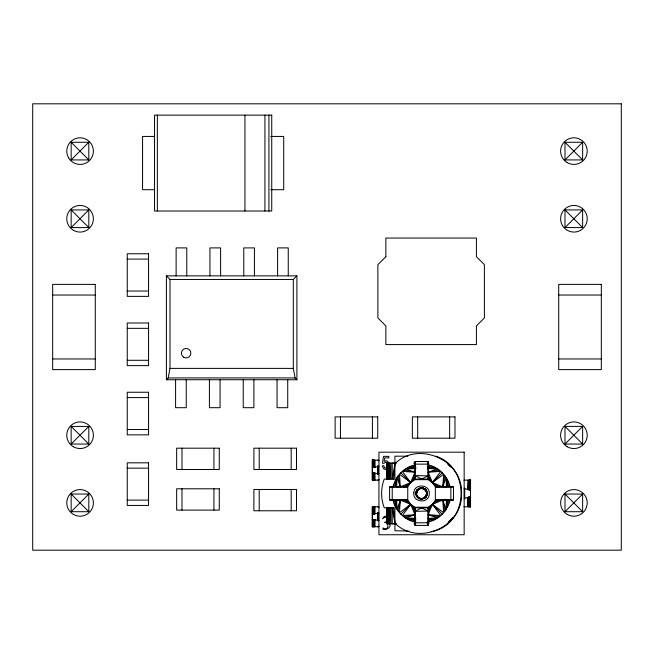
<?xml version="1.0" encoding="UTF-8"?>
<svg xmlns="http://www.w3.org/2000/svg" width="654" height="654" viewBox="0 0 654 654"><rect width="100%" height="100%" fill="white"/><g stroke="black" fill="none" stroke-linecap="round" stroke-linejoin="round"><path stroke-width="0.98" d="M396.659 523.821L386.825 523.821L386.833 507.839L386.923 517.829M387.152 523.821L387.16 507.839L387.659 523.821L387.855 507.839L388.492 523.821L388.672 507.839L389.612 523.821L389.727 507.839L390.937 523.821L390.937 507.839M467.888 506.776L467.888 497.359L468.239 506.776L468.517 497.195L468.91 506.776L469.081 497.04L469.22 506.776L469.964 496.803L470.201 506.776L470.267 496.721L470.349 506.776L470.463 496.672L470.528 506.776L470.537 496.648L470.528 506.776L463.899 506.776M386.825 523.821L387.16 507.839M467.888 480.142L467.888 489.56L468.583 480.142L468.64 489.756L468.91 480.142L469.139 489.895L469.515 480.142L469.597 490.018L469.776 480.142L469.989 490.124L470.005 480.142M386.996 517.829L387.029 507.839L387.209 517.829M469.515 506.776L469.964 496.803L470.005 506.776M463.899 480.142L470.553 480.142L470.479 490.255L470.349 480.142L469.989 490.124M386.923 469.09L386.833 479.08L386.825 463.097L396.659 463.097M469.139 489.895L469.22 480.142M387.209 469.09L387.029 479.08L386.996 469.09M386.825 463.097L386.874 479.08L386.898 463.097L387.16 479.08L387.659 463.097L387.855 479.08L388.492 463.097L388.672 479.08L389.612 463.097L389.727 479.08L390.937 463.097L390.937 479.08M414.889 477.788L413.393 480.494L414.889 475.924L407.761 486.805L389.588 486.805L389.588 500.114L407.761 500.114L410.72 504.291L414.889 507.251L414.889 525.415L428.206 525.415L428.206 507.251L432.376 504.291L435.343 500.114L453.508 500.114L453.508 486.805L435.343 486.805L432.376 482.627L428.206 479.668L428.206 461.495L414.889 461.495L414.889 479.668L410.72 482.627L400.322 486.805L396.994 477.477L393.553 484.835L396.659 486.805L396.994 477.477C401.066 471.207 407.606 466.621 414.889 464.929M428.206 509.131L429.703 506.417L428.206 510.995L432.376 504.291L442.774 500.114L446.102 509.441L449.551 502.084L446.437 500.114L446.102 509.441C442.039 515.712 435.49 520.298 428.206 521.99M427.34 493.459L427.324 492.977L427.258 493.909M419.108 497.972C416.263 496.672 414.889 493.696 417.015 490.165M415.977 493.917L416.508 493.901L417.71 489.928M426.612 494.301L426.604 492.568M426.792 495.626C426.539 496.116 427.781 492.258 426.67 491.211M415.952 493.459L416.492 493.459L418.07 489.683M423.612 498.16L425.599 496.615L426.612 493.459L427.144 493.459M417.497 496.615L416.173 494.408C416.966 501.528 429.057 499.215 426.817 492.045C425.141 484.933 413.876 488.44 416.263 495.274L416.745 495.111L417.816 496.901L417.432 497.244L416.868 496.517M419.108 488.947L420.236 488.571L419.304 488.334L419.721 488.137L421.552 487.868L421.552 488.399L424.986 489.723L426.441 492.151L426.841 491.644C425.55 490.77 423.8 487.712 421.102 488.399M417.432 497.244L419.729 498.749L421.086 499.035L421.127 498.52C419.484 498.863 418.233 496.558 417.138 496.893M421.552 488.399L422.01 487.884L424.127 488.407L423.367 488.17L423.195 488.652L424.699 489.413M393.544 479.08L394.934 463.67C418.527 440.265 463.212 460.31 461.495 493.459C463.212 526.609 418.527 546.654 394.934 523.249L392.212 507.839L392.212 523.821L394.934 523.249L393.544 507.839M395.94 507.692L396.659 500.114L393.553 502.084C396.488 511.878 404.916 519.734 414.889 521.99M447.156 479.227L449.551 484.835L446.437 486.805L447.156 479.227C443.208 472.082 436.161 466.76 428.206 464.929M418.012 489.625L421.111 488.415L421.086 487.884M421.086 499.035L422.01 499.035L421.994 498.503C424.536 498.348 426.67 496.002 426.612 493.459M425.108 488.89C424.323 488.963 426.204 490.909 426.531 492.585L426.817 492.045M416.492 493.459C416.394 490.574 419.181 488.121 421.977 488.26M420.628 498.977L420.71 498.471L419.132 497.923L419.402 498.634L418.887 498.683M422.386 488.448L422.468 487.941M394.934 463.67L392.212 479.08L392.212 463.097L394.934 463.67L393.544 463.097M416.116 493.934L416.173 494.408M420.669 488.473L421.07 488.023M423.964 497.923L424.609 498.144L424.323 497.71L422.01 499.035M426.588 493.018L426.923 492.511M166.402 379.737L168.192 377.938L169.991 368.39L169.991 279.454L166.402 275.865L166.402 379.737L296.908 379.737L296.908 275.865L166.402 275.865M398.163 511.101L400.322 500.114L410.72 504.291L414.889 510.995L413.393 506.417L414.889 509.131M444.933 475.818L442.774 486.805L432.376 482.627L428.206 475.924L429.703 480.494L428.206 477.788M424.086 498.144C429.801 495.43 425.689 486.053 419.819 488.424M420.179 498.879C420.334 497.081 416.246 498.013 418.429 497.465M422.925 488.039L423.195 488.652M420.138 488.186L420.604 488.088M424.274 498.495L423.588 498.111L422.026 498.896M414.252 515.033L414.889 512.638M393.021 486.805L393.553 484.835M449.551 502.084L450.083 500.114M395.016 505.877L396.659 500.114L396.994 509.441L400.322 500.114L399.447 512.687L410.72 504.291L414.889 514.69L405.57 518.017L414.889 518.344L412.927 521.459M430.177 465.46L428.206 468.575L437.526 468.902L428.206 472.229L432.376 482.627L443.657 474.232L442.774 486.805L446.102 477.477L446.437 486.805L448.08 481.042M416.614 491.767L416.77 495.552M426.522 494.718C425.77 496.263 424.569 497.907 425.108 498.029M419.729 498.749L419.901 498.266M416.197 491.718L416.631 490.794L417.08 491.04M416.197 491.244L416.557 490.917L416.263 491.644L416.745 491.808M405.881 486.805L408.587 485.301L404.017 486.805L410.72 482.627L414.889 472.229L405.57 468.902L414.889 468.575L412.927 465.46M437.215 500.114L434.509 501.618L439.087 500.114L432.376 504.291L428.206 514.69L437.526 518.017L428.206 518.344L430.177 521.459M414.211 518.916L414.889 517.257M416.402 492.078L417.783 489.691L420.17 488.317M423.694 488.285L425.967 490.026L426.465 490.794L426.016 491.04M426.694 494.841L424.209 498.07L420.669 498.716M419.304 498.585L419.508 498.111M423.588 488.808L423.792 488.334M417.031 489.944L417.285 489.535L416.811 490.018M425.288 496.901L425.95 497.22M416.451 490.86L416.377 491.317M425.811 497.383L426.081 496.754L424.838 497.988L426.727 495.601M411.995 481.491L414.889 475.924M428.206 510.995L431.1 505.428M423.964 488.996L424.209 488.538M394.215 504.005L396.659 500.114M446.437 486.805L448.881 482.914M418.486 498.144L418.773 497.71M424.323 489.208L424.609 488.775M417.759 489.347L416.868 490.402C417.317 491.023 418.756 489.429 418.11 489.045L418.887 488.538L419.132 488.996L418.11 489.723L418.11 489.045M425.664 496.664L426.743 493.002M418.258 497.988L417.832 497.817M405.881 500.114L408.587 501.618L404.017 500.114L410.72 504.291L402.324 515.565L414.889 514.69L403.902 516.848M437.215 486.805L434.509 485.301L439.087 486.805L432.376 482.627L440.78 471.354L428.206 472.229L439.194 470.071M424.609 498.144L426.138 496.795M452.413 518.05L453.099 517.159M425.353 489.004L425.067 488.939M424.986 489.723L425.272 489.102M416.492 493.042L415.977 492.993M426.588 493.901L427.119 493.917M448.685 522.105L450.622 520.143M88.805 142.27L71.155 159.928L71.155 142.27L88.805 142.27L88.805 159.928L71.155 159.928M88.805 209.926L71.155 227.576L71.155 209.926L88.805 209.926L88.805 227.576L71.155 227.576M88.805 426.4L71.155 444.05L71.155 426.4L88.805 426.4L88.805 444.05L71.155 444.05M88.805 494.048L71.155 511.706L71.155 494.048L88.805 494.048L88.805 511.706L71.155 511.706M582.64 142.27L564.991 159.928L564.991 142.27L582.64 142.27L582.64 159.928L564.991 159.928M582.64 209.926L564.991 227.576L564.991 209.926L582.64 209.926L582.64 227.576L564.991 227.576M582.64 426.4L564.991 444.05L564.991 426.4L582.64 426.4L582.64 444.05L564.991 444.05M582.64 494.048L564.991 511.706L564.991 494.048L582.64 494.048L582.64 511.706L564.991 511.706M169.991 279.454L293.311 279.454L296.908 275.865M400.837 514.175L410.72 504.291M432.376 482.627L442.267 472.744M425.386 496.991L423.244 498.397M449.993 520.584L451.93 518.638L448.121 522.546M394.313 523.821L394.934 523.249L393.544 523.821M425.288 490.018L426.122 489.903L425.811 489.535M426.007 489.658L426.138 490.124M425.558 490.336L426.106 490.148M386.759 521.459L384.626 522.383C389.784 522.391 388.729 531.677 382.942 527.95C381.388 531.767 392.752 528.383 389.563 523.813M425.803 490.68L426.228 490.402M435.785 467.855L428.206 468.575L432.098 466.13M410.998 520.788L414.889 518.344L407.311 519.063M418.699 489.094L420.195 488.424M386.751 467.962L384.887 468.051L383.677 465.681L382.288 465.861L383.784 469.024L386.645 469.547M416.631 496.124L417.08 495.879M404.017 486.805L409.576 483.911M433.52 503.008L439.087 500.114M377.603 480.142L378.936 479.48M377.603 526.748L378.936 526.086M418.789 488.366L419.222 488.154M418.822 488.424L419.508 488.808M419.41 488.579C415.609 490.042 415.127 495.855 418.634 497.915M423.874 498.765L424.307 498.552M415.813 519.807L414.039 520.625L415.805 521.54M416.328 496.116L416.9 495.503L417.301 496.239M426.204 491.416L426.539 490.762M397.804 486.805L399.537 486.086M423.686 498.34L422.925 498.601M423.792 498.585L422.492 498.83M428.206 468.575L433.97 466.923M409.126 519.995L414.889 518.344M416.279 494.874L416.9 495.503M464.16 498.356L470.553 496.648M372.273 467.496L378.936 466.49M372.273 514.101L378.936 513.104M422.86 498.348L422.958 498.732M427.275 523.625L429.049 523.233M422.451 498.593L420.269 498.52L418.012 497.293M421.994 498.52L420.293 498.438M414.039 518.753L415.813 518.679M421.552 498.52L421.127 498.52L421.552 499.051M154.581 136.441L142.564 136.441L142.564 189.701L154.581 189.701M270.723 136.441L283.722 136.441L283.722 189.701L270.723 189.701M127.252 259.082L148.556 259.082M127.252 291.046L148.556 291.046M52.672 295.036L95.288 295.036M558.712 295.036L601.328 295.036M127.252 328.333L148.556 328.333M52.672 358.964L95.288 358.964M558.712 358.964L601.328 358.964M127.252 360.289L148.556 360.289M169.991 368.39L293.311 368.39L295.109 377.938L296.908 379.737M168.192 377.938L295.109 377.938M127.252 397.575L148.556 397.575M127.252 429.539L148.556 429.539M407.908 456.173L394.918 456.173L394.934 479.08L384.274 479.08C380.726 488.236 380.726 498.683 384.274 507.839L394.934 507.839L394.918 530.746L409.003 531.089M378.936 460.171L372.273 460.171L372.298 480.142L378.936 480.142M413.859 463.097L415.805 463.097M415.159 464.144L427.945 464.144M127.252 468.158L148.556 468.158M372.273 472.817L378.936 473.815M389.588 487.066L407.761 487.066L407.761 499.852L389.588 499.852M453.508 487.066L435.343 487.066L435.343 499.852L453.508 499.852M127.252 500.114L148.556 500.114M378.936 506.776L372.273 506.776L372.273 526.748L378.936 526.748M372.273 519.423L378.936 520.429M427.021 522.252L428.869 522.252M415.159 522.775L427.945 522.775M413.859 523.821L415.805 523.821M431.141 531.637C468.575 525.391 471.689 467.945 435.891 456.173M421.552 487.868L422.01 487.884M407.311 467.855L414.889 468.575L410.998 466.13M432.098 520.788L428.206 518.344L435.785 519.063M387.005 516.006L384.38 516.333L382.525 518.687L384.92 517.257L386.915 517.69M421.969 488.342L422.811 488.481M420.71 498.471L421.127 498.577M416.034 492.536L416.541 492.626M427.062 494.383L426.531 494.334L426.972 494.833M403.902 470.071L414.889 472.229L402.324 471.354L410.72 482.627L399.447 474.232L400.322 486.805L398.163 475.818M439.194 516.848L428.206 514.69L440.78 515.565L432.376 504.291L443.657 512.687L442.774 500.114L444.933 511.101M413.941 468.051L415.797 468.436M422.41 488.317L425.084 489.625L426.686 492.552M416.124 492.086L416.623 492.209M464.16 488.563L470.553 490.271L470.463 480.142M409.126 466.923L414.889 468.575M428.206 518.344L433.97 519.995M427.275 463.392L429.049 463.98M426.351 495.111L426.841 495.274M443.559 486.086L445.292 486.805M422.925 488.317L425.313 489.691L426.694 492.078M416.426 491.211L416.9 491.416M426.204 495.503L426.67 495.707M413.949 466.277L415.797 467.103M419.01 498.144L420.244 498.626L417.783 497.228L416.402 494.841M377.603 460.171L378.936 460.833M377.603 506.776L378.936 507.439M433.52 483.911L439.087 486.805M404.017 500.114L409.576 503.008M426.016 495.879L426.465 496.124M425.803 496.239L426.228 496.517M414.407 467.038L415.944 468.092M425.558 496.582L426.065 496.975M447.401 463.686L450.729 466.931M582.64 159.928L564.991 142.27M582.64 227.576L564.991 209.926M582.64 444.05L564.991 426.4M582.64 511.706L564.991 494.048M88.805 159.928L71.155 142.27M88.805 227.576L71.155 209.926M88.805 444.05L71.155 426.4M88.805 511.706L71.155 494.048M400.837 472.744L410.72 482.627M432.376 504.291L442.267 514.175M448.685 464.814L450.622 466.776M424.986 497.195L425.427 497.669M414.039 463.097L415.331 464.593M418.486 488.775L418.773 489.208M447.156 507.692L446.437 500.114L448.881 504.005M394.215 482.914L396.659 486.805L395.94 479.227M387.691 463.375L385.746 462.051L383.849 463.367L382.467 463.171L383.497 456.345L388.86 456.345L388.86 457.898L384.658 457.898L384.16 461.193L386.816 460.751L389.073 463.007M428.206 475.924L431.1 481.491M411.995 505.428L414.889 510.995M426.588 490.737L426.792 491.162M416.304 495.757L416.516 496.182M416.246 495.789L416.459 496.214M414.211 468.002L414.889 469.662M419.729 488.17L419.901 488.652M427.43 466.498L428.206 469.049M446.437 500.114L448.08 505.877M395.016 481.042L396.659 486.805M449.551 484.835L450.083 486.805M393.021 500.114L393.553 502.084M416.434 493.909L416.492 494.35M468.517 497.195L468.583 506.776M387.152 463.097L387.16 479.08M470.553 480.142L470.463 506.776M464.708 488.031L464.708 498.888M464.389 488.62L464.389 498.299M450.868 487.066L450.868 499.852M449.65 416.884L449.65 438.196M427.945 461.495L428.206 479.08L414.889 479.08L415.159 461.495M427.945 479.08L427.945 479.668L415.159 479.668L415.159 479.08M427.945 507.839L427.945 507.251L415.159 507.251L415.159 507.839M427.945 525.415L428.206 507.839L414.889 507.839L415.159 525.415M417.685 416.884L417.685 438.196M392.228 487.066L392.228 499.852M378.592 466.163L378.592 474.15M378.592 512.769L378.592 520.756M378.265 466.163L378.265 474.15M378.265 512.769L378.265 520.756M377.996 466.163L377.996 474.15M377.996 512.769L377.996 520.756M377.783 466.163L377.783 474.15M377.783 512.769L377.783 520.756M377.652 466.163L377.652 474.15M377.652 512.769L377.652 519.758M377.603 466.163L377.603 474.15M377.603 512.769L377.603 520.094M374.938 460.171L374.938 467.496M374.938 472.817L374.938 480.142M374.938 506.776L374.938 514.101M374.938 519.423L374.938 526.748M374.595 460.171L374.595 467.496M374.595 472.817L374.595 480.142M374.595 506.776L374.595 514.101M374.595 519.423L374.595 526.748M374.252 460.171L374.252 467.496M374.252 472.817L374.252 480.142M374.252 506.776L374.252 514.101M374.252 519.423L374.252 526.748M373.924 460.171L373.924 467.496M373.924 472.817L373.924 480.142M373.924 506.776L373.924 514.101M373.924 519.423L373.924 526.748M373.606 460.171L373.606 467.496M373.606 472.817L373.606 480.142M373.606 506.776L373.606 514.101M373.606 519.423L373.606 526.748M373.32 460.171L373.32 467.496M373.32 472.817L373.32 480.142M373.32 506.776L373.32 514.101M373.32 519.423L373.32 526.748M373.058 460.171L373.058 467.496M373.058 472.817L373.058 480.142M373.058 506.776L373.058 514.101M373.058 519.423L373.058 526.748M372.829 460.171L372.829 467.496M372.829 472.817L372.829 480.142M372.829 506.776L372.829 514.101M372.829 519.423L372.829 526.748M372.633 460.171L372.633 467.496M372.633 472.817L372.633 480.142M372.633 506.776L372.633 514.101M372.633 519.423L372.633 526.748M372.478 460.171L372.478 467.496M372.478 472.817L372.478 480.142M372.478 506.776L372.478 514.101M372.478 519.423L372.478 526.748M372.412 416.884L372.412 438.196M372.371 460.171L372.371 480.142M372.371 506.776L372.371 526.748M340.448 416.884L340.448 438.196M293.311 279.454L293.311 368.39M291.177 448.186L291.177 469.49M291.177 489.462L291.177 510.774M288.251 275.865L288.251 247.899L277.598 247.899L277.598 275.865M287.719 379.737L287.719 407.695L277.059 407.695L277.059 379.737M268.933 115.129L268.933 211.013M264.927 115.129L264.927 211.013M259.221 448.186L259.221 469.49M259.221 489.462L259.221 510.774M254.422 275.865L254.422 247.899L243.77 247.899L243.77 275.865M253.891 379.737L253.891 407.695L243.239 407.695L243.239 379.737M244.956 115.129L244.956 211.013M220.602 275.865L220.602 247.899L209.942 247.899L209.942 275.865M220.063 379.737L220.063 407.695L209.411 407.695L209.411 379.737M213.94 448.186L213.94 469.49M213.94 488.8L213.94 510.104M186.774 275.865L186.774 247.899L176.122 247.899L176.122 275.865M186.243 379.737L186.243 407.695L175.591 407.695L175.591 379.737M181.984 448.186L181.984 469.49M181.984 488.8L181.984 510.104M157.344 115.129L157.344 211.013M413.843 492.936C412.69 502.836 429.049 503.956 429.253 493.983C430.406 484.083 414.056 482.963 413.843 492.936M385.86 256.687L377.873 264.674L377.873 317.942L385.86 325.937L385.86 344.576L476.414 344.576L476.414 325.937L484.401 317.942L484.401 264.674L476.414 256.687L476.414 238.048L385.86 238.048L385.86 256.687M421.642 507.839L415.159 511.346L427.945 511.068L421.642 507.839M427.945 475.85L421.642 479.08L415.159 475.572L427.945 475.85M621.3 103.814L32.7 103.814L32.7 550.186L621.3 550.186L621.3 103.814M271.737 115.129L154.548 115.129L154.548 211.013L271.737 211.013L271.737 115.129M148.556 253.76L127.252 253.76L127.252 296.368L148.556 296.368L148.556 253.76M95.288 284.384L52.672 284.384L52.672 369.616L95.288 369.616L95.288 284.384M601.328 284.384L558.712 284.384L558.712 369.616L601.328 369.616L601.328 284.384M148.556 323.002L127.252 323.002L127.252 365.619L148.556 365.619L148.556 323.002M148.556 392.253L127.252 392.253L127.252 434.869L148.556 434.869L148.556 392.253M377.734 416.884L335.126 416.884L335.126 438.196L377.734 438.196L377.734 416.884M454.971 416.884L412.363 416.884L412.363 438.196L454.971 438.196L454.971 416.884M219.27 448.186L176.654 448.186L176.654 469.49L219.27 469.49L219.27 448.186M296.507 448.186L253.891 448.186L253.891 469.49L296.507 469.49L296.507 448.186M464.16 452.176L378.936 452.176L378.936 534.743L464.16 534.743L464.16 452.176M148.556 462.828L127.252 462.828L127.252 505.444L148.556 505.444L148.556 462.828M219.27 488.8L176.654 488.8L176.654 510.104L219.27 510.104L219.27 488.8M296.507 489.462L253.891 489.462L253.891 510.774L296.507 510.774L296.507 489.462M567.263 514.42A13.317 13.317 0 0 0 587.235 502.885A13.317 13.317 0 0 0 567.263 491.358A13.317 13.317 0 0 0 567.263 514.42M73.42 230.298A13.317 13.317 0 0 0 93.399 218.763A13.317 13.317 0 0 0 73.42 207.228A13.317 13.317 0 0 0 73.42 230.298M68.547 157.769A13.317 13.317 0 0 0 91.617 157.769A13.317 13.317 0 0 0 80.082 137.798A13.317 13.317 0 0 0 68.547 157.769M567.263 446.772A13.317 13.317 0 0 0 587.235 435.237A13.317 13.317 0 0 0 567.263 423.702A13.317 13.317 0 0 0 567.263 446.772M73.42 446.772A13.317 13.317 0 0 0 93.399 435.237A13.317 13.317 0 0 0 73.42 423.702A13.317 13.317 0 0 0 73.42 446.772M73.42 514.42A13.317 13.317 0 0 0 93.399 502.885A13.317 13.317 0 0 0 73.42 491.358A13.317 13.317 0 0 0 73.42 514.42M562.383 225.417A13.317 13.317 0 0 0 585.453 225.417A13.317 13.317 0 0 0 573.918 205.446A13.317 13.317 0 0 0 562.383 225.417M567.263 162.642A13.317 13.317 0 0 0 587.235 151.115A13.317 13.317 0 0 0 567.263 139.58A13.317 13.317 0 0 0 567.263 162.642M183.782 357.264A4.717 4.717 0 0 0 190.854 353.176A4.717 4.717 0 0 0 183.782 349.097A4.717 4.717 0 0 0 183.782 357.264"/></g></svg>
